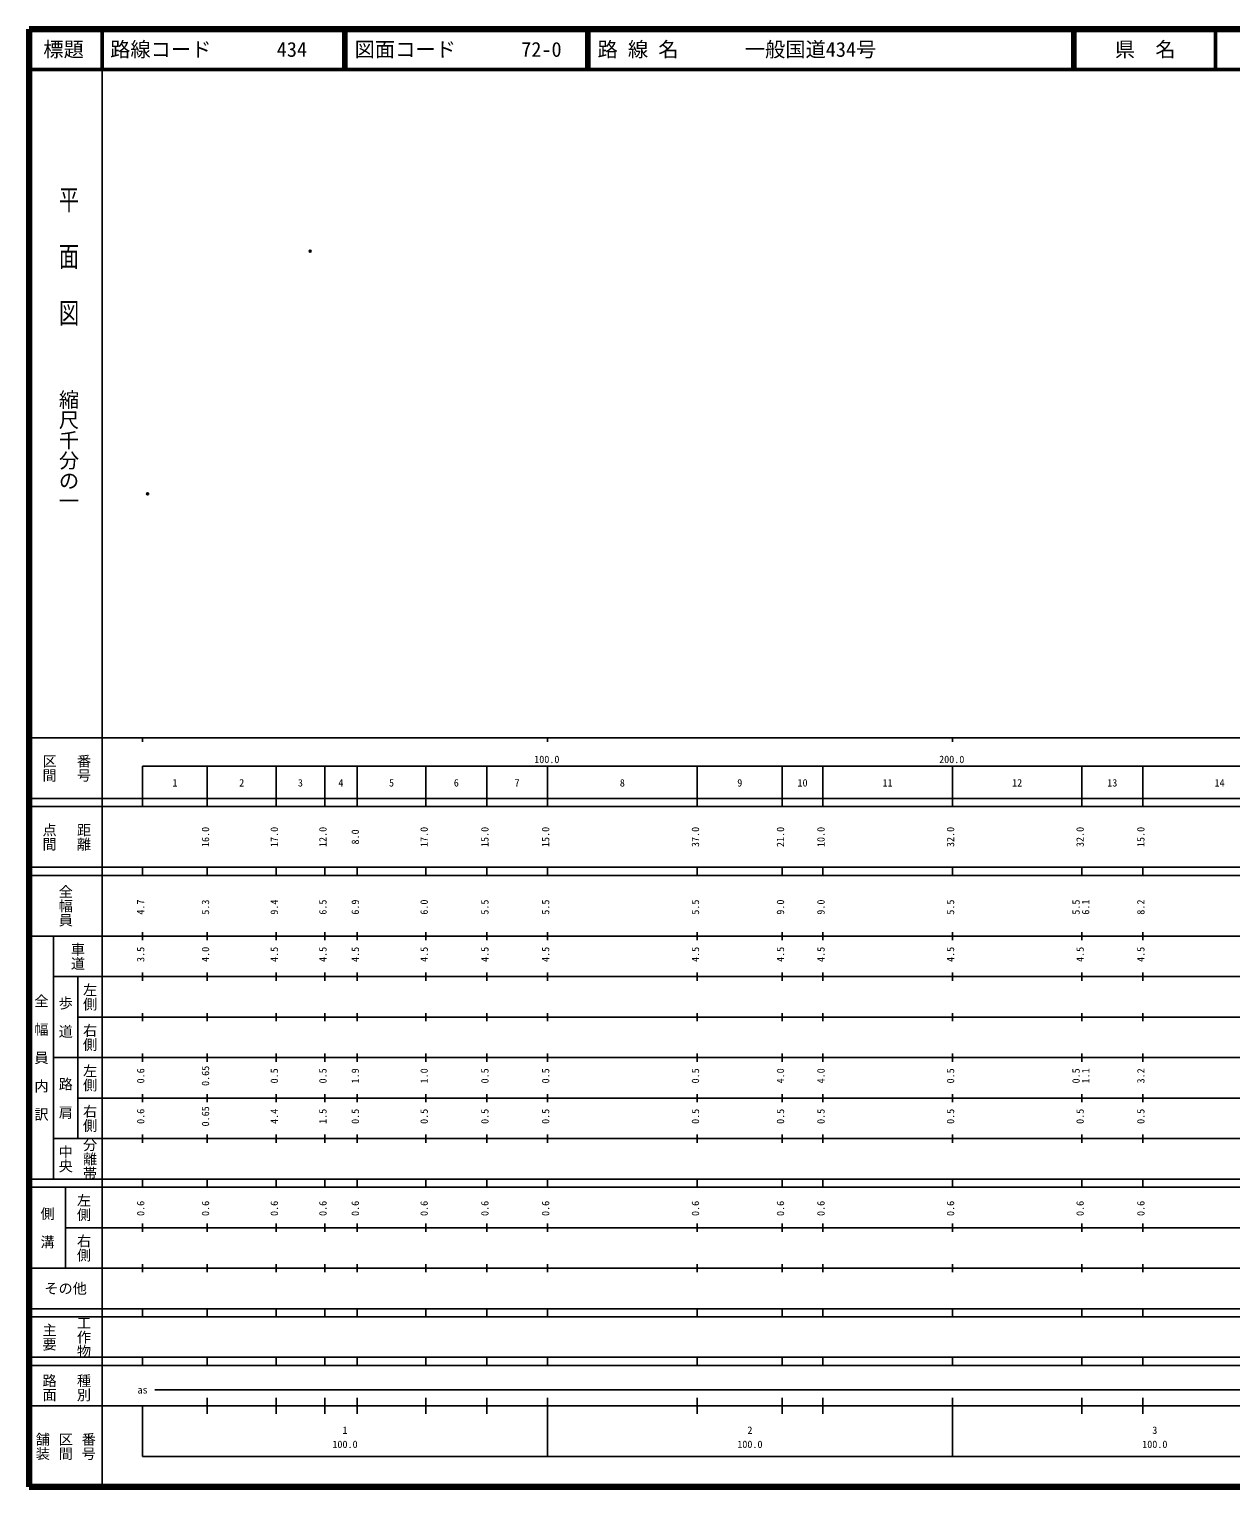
# Model space of a CAD drawing. Units: millimetres on the paper. Extents: x 40 to 680, y 20 to 380.
# Drawn here: x 40 to 336.8, y 20 to 380 of the extents above; entities that cross this region are included whole.
import ezdxf
from ezdxf.enums import TextEntityAlignment as Align

# ---------------------------------------------------------------- set-up
doc = ezdxf.new("R2010")
doc.units = ezdxf.units.MM
doc.header["$PDMODE"] = 32
doc.header["$PDSIZE"] = 0.5
doc.layers.add('M-OTRS', color=6, linetype='Continuous')
doc.layers.add('M-TTL-TXT', color=7, linetype='Continuous')
for name, color, linetype, lineweight in [('M-TTL', 2, 'Continuous', 140), ('M-TTL-BAND', 7, 'Continuous', 25), ('M-TTL-LINE', 7, 'Continuous', 50)]:
    doc.layers.add(name, color=color, linetype=linetype, lineweight=lineweight)
doc.styles.add('@ＭＳ ゴシック', font='')
doc.styles.add('ＭＳ ゴシック', font='')
doc.styles.get('@ＭＳ ゴシック').set_extended_font_data('@MS Gothic')
doc.styles.get('ＭＳ ゴシック').set_extended_font_data('MS Gothic')

msp = doc.modelspace()

# ---------------------------------------------------------------- linework, layer by layer
at = {"layer": 'M-OTRS'}
for p in [(109.426, 325.171), (69.264, 265.25)]:
    msp.add_point(p, dxfattribs=at)
at = {"layer": 'M-TTL'}
for p, q in [((40, 380), (40, 20)), ((680, 380), (40, 380)), ((40, 20), (680, 20))]:
    msp.add_line(p, q, dxfattribs=at)
at = {"layer": 'M-TTL-BAND'}
for p, q in [((58, 370), (58, 20)), ((40, 205), (579, 205)), ((68, 205), (68, 204)), ((168, 205), (168, 204)), ((268, 205), (268, 204)), ((68, 198), (579, 198)), ((68, 198), (68, 188)), ((84, 188), (84, 198)), ((101, 188), (101, 198)), ((113, 188), (113, 198)), ((121, 188), (121, 198)), ((138, 188), (138, 198)), ((153, 188), (153, 198)), ((168, 188), (168, 198)), ((205, 188), (205, 198)), ((226, 188), (226, 198)), ((236, 188), (236, 198)), ((268, 188), (268, 198)), ((300, 188), (300, 198)), ((315, 188), (315, 198)), ((40, 190), (579, 190)), ((40, 188), (579, 188)), ((40, 173), (579, 173)), ((68, 171), (68, 173)), ((84, 171), (84, 173)), ((101, 171), (101, 173)), ((113, 171), (113, 173)), ((121, 171), (121, 173)), ((138, 171), (138, 173)), ((153, 171), (153, 173)), ((168, 171), (168, 173)), ((205, 171), (205, 173)), ((226, 171), (226, 173)), ((236, 171), (236, 173)), ((268, 171), (268, 173)), ((300, 171), (300, 173)), ((315, 171), (315, 173)), ((40, 171), (579, 171)), ((40, 156), (579, 156)), ((46, 96), (46, 156)), ((68, 155), (68, 157)), ((84, 155), (84, 157)), ((101, 155), (101, 157)), ((113, 155), (113, 157)), ((121, 155), (121, 157)), ((138, 155), (138, 157)), ((153, 155), (153, 157)), ((168, 155), (168, 157)), ((205, 155), (205, 157)), ((226, 155), (226, 157)), ((236, 155), (236, 157)), ((268, 155), (268, 157)), ((300, 155), (300, 157)), ((315, 155), (315, 157)), ((46, 146), (579, 146)), ((52, 146), (52, 106)), ((68, 145), (68, 147)), ((84, 145), (84, 147)), ((101, 145), (101, 147)), ((113, 145), (113, 147)), ((121, 145), (121, 147)), ((138, 145), (138, 147)), ((153, 145), (153, 147)), ((168, 145), (168, 147)), ((205, 145), (205, 147)), ((226, 145), (226, 147)), ((236, 145), (236, 147)), ((268, 145), (268, 147)), ((300, 145), (300, 147)), ((315, 145), (315, 147)), ((68, 135), (68, 137)), ((84, 135), (84, 137)), ((101, 135), (101, 137)), ((113, 135), (113, 137)), ((121, 135), (121, 137)), ((138, 135), (138, 137)), ((153, 135), (153, 137)), ((168, 135), (168, 137)), ((205, 135), (205, 137)), ((226, 135), (226, 137)), ((236, 135), (236, 137)), ((268, 135), (268, 137)), ((300, 135), (300, 137)), ((315, 135), (315, 137)), ((52, 136), (579, 136)), ((46, 126), (579, 126)), ((68, 125), (68, 127)), ((84, 125), (84, 127)), ((101, 125), (101, 127)), ((113, 125), (113, 127)), ((121, 125), (121, 127)), ((138, 125), (138, 127)), ((153, 125), (153, 127)), ((168, 125), (168, 127)), ((205, 125), (205, 127)), ((226, 125), (226, 127)), ((236, 125), (236, 127)), ((268, 125), (268, 127)), ((300, 125), (300, 127)), ((315, 125), (315, 127)), ((52, 116), (579, 116)), ((68, 115), (68, 117)), ((84, 115), (84, 117)), ((101, 115), (101, 117)), ((113, 115), (113, 117)), ((121, 115), (121, 117)), ((138, 115), (138, 117)), ((153, 115), (153, 117)), ((168, 115), (168, 117)), ((205, 115), (205, 117)), ((226, 115), (226, 117)), ((236, 115), (236, 117)), ((268, 115), (268, 117)), ((300, 115), (300, 117)), ((315, 115), (315, 117)), ((46, 106), (579, 106)), ((68, 105), (68, 107)), ((84, 105), (84, 107)), ((101, 105), (101, 107)), ((113, 105), (113, 107)), ((121, 105), (121, 107)), ((138, 105), (138, 107)), ((153, 105), (153, 107)), ((168, 105), (168, 107)), ((205, 105), (205, 107)), ((226, 105), (226, 107)), ((236, 105), (236, 107)), ((268, 105), (268, 107)), ((300, 105), (300, 107)), ((315, 105), (315, 107)), ((40, 96), (579, 96)), ((40, 94), (579, 94)), ((49, 94), (49, 74)), ((68, 94), (68, 96)), ((84, 94), (84, 96)), ((101, 94), (101, 96)), ((113, 94), (113, 96)), ((121, 94), (121, 96)), ((138, 94), (138, 96)), ((153, 94), (153, 96)), ((168, 94), (168, 96)), ((205, 94), (205, 96)), ((226, 94), (226, 96)), ((236, 94), (236, 96)), ((268, 94), (268, 96)), ((300, 94), (300, 96)), ((315, 94), (315, 96)), ((49, 84), (579, 84)), ((68, 83), (68, 85)), ((84, 83), (84, 85)), ((101, 83), (101, 85)), ((113, 83), (113, 85)), ((121, 83), (121, 85)), ((138, 83), (138, 85)), ((153, 83), (153, 85)), ((168, 83), (168, 85)), ((205, 83), (205, 85)), ((226, 83), (226, 85)), ((236, 83), (236, 85)), ((268, 83), (268, 85)), ((300, 83), (300, 85)), ((315, 83), (315, 85)), ((40, 74), (579, 74)), ((68, 73), (68, 75)), ((84, 73), (84, 75)), ((101, 73), (101, 75)), ((113, 73), (113, 75)), ((121, 73), (121, 75)), ((138, 73), (138, 75)), ((153, 73), (153, 75)), ((168, 73), (168, 75)), ((205, 73), (205, 75)), ((226, 73), (226, 75)), ((236, 73), (236, 75)), ((268, 73), (268, 75)), ((300, 73), (300, 75)), ((315, 73), (315, 75)), ((40, 64), (579, 64)), ((40, 62), (579, 62)), ((68, 62), (68, 64)), ((84, 62), (84, 64)), ((101, 62), (101, 64)), ((113, 62), (113, 64)), ((121, 62), (121, 64)), ((138, 62), (138, 64)), ((153, 62), (153, 64)), ((168, 62), (168, 64)), ((205, 62), (205, 64)), ((226, 62), (226, 64)), ((236, 62), (236, 64)), ((268, 62), (268, 64)), ((300, 62), (300, 64)), ((315, 62), (315, 64)), ((40, 52), (579, 52)), ((68, 50), (68, 52)), ((84, 50), (84, 52)), ((101, 50), (101, 52)), ((113, 50), (113, 52)), ((121, 50), (121, 52)), ((138, 50), (138, 52)), ((153, 50), (153, 52)), ((168, 50), (168, 52)), ((205, 50), (205, 52)), ((226, 50), (226, 52)), ((236, 50), (236, 52)), ((268, 50), (268, 52)), ((300, 50), (300, 52)), ((315, 50), (315, 52)), ((40, 50), (579, 50)), ((71, 44), (565, 44)), ((40, 40), (579, 40)), ((68, 40), (68, 27.5)), ((84, 38), (84, 42)), ((101, 38), (101, 42)), ((113, 38), (113, 42)), ((121, 38), (121, 42)), ((138, 38), (138, 42)), ((153, 38), (153, 42)), ((168, 27.5), (168, 42)), ((205, 38), (205, 42)), ((226, 38), (226, 42)), ((236, 38), (236, 42)), ((268, 27.5), (268, 42)), ((300, 38), (300, 42)), ((315, 38), (315, 42)), ((68, 27.5), (579, 27.5))]:
    msp.add_line(p, q, dxfattribs=at)
at = {"layer": 'M-TTL-LINE'}
for p, q in [((58, 380), (58, 370)), ((117.75, 380), (117.75, 370)), ((118.25, 380), (118.25, 370)), ((177.75, 380), (177.75, 370)), ((178.25, 380), (178.25, 370)), ((297.75, 380), (297.75, 370)), ((298.25, 380), (298.25, 370)), ((333, 380), (333, 370)), ((40, 370), (680, 370))]:
    msp.add_line(p, q, dxfattribs=at)

# ---------------------------------------------------------------- texts
at = {"layer": 'M-TTL-BAND', "style": '@ＭＳ ゴシック', "width": 1.4}
msp.add_text('平  面  図', height=3.666, rotation=270, dxfattribs=at).set_placement((49.777, 306.475), align=Align.MIDDLE_RIGHT)
at = {"layer": 'M-TTL-BAND', "style": '@ＭＳ ゴシック'}
msp.add_text('縮尺千分の一', height=3.666, rotation=270, dxfattribs=at).set_placement((49.777, 261.03), align=Align.MIDDLE_RIGHT)
for s, p in [('区間', (45, 197.5)), ('番号', (53.5, 197.5)), ('点間', (45, 180.5)), ('距離', (53.5, 180.5)), ('全幅員', (49, 163.5)), ('車道', (52, 151)), ('左側', (55, 141)), ('全\u3000幅\u3000員\u3000内\u3000訳', (43, 126)), ('歩\u3000道', (49, 136)), ('右側', (55, 131)), ('左側', (55, 121)), ('路\u3000肩', (49, 116)), ('右側', (55, 111)), ('分離帯', (55, 101)), ('中央', (49, 101)), ('左側', (53.5, 89)), ('側\u3000溝', (44.5, 84)), ('右側', (53.5, 79)), ('工作物', (53.5, 57)), ('主要', (45, 57)), ('路面', (45, 44.5)), ('種別', (53.5, 44.5)), ('舗装', (43.333, 30)), ('区間', (49, 30)), ('番号', (54.667, 30))]:
    msp.add_text(s, height=2.566, rotation=270, dxfattribs=at).set_placement(p, align=Align.MIDDLE_CENTER)
at = {"layer": 'M-TTL-BAND', "style": 'ＭＳ ゴシック'}
for s, p in [('100.0', (167.844, 198.195)), ('200.0', (267.844, 198.195)), ('1', (76, 192.405)), ('2', (92.5, 192.405)), ('3', (107, 192.405)), ('4', (117, 192.405)), ('5', (129.5, 192.405)), ('6', (145.5, 192.405)), ('7', (160.5, 192.405)), ('8', (186.5, 192.405)), ('9', (215.5, 192.405)), ('10', (231, 192.405)), ('11', (252, 192.405)), ('12', (284, 192.405)), ('13', (307.5, 192.405)), ('14', (334, 192.405)), ('as', (68, 42.5)), ('1', (118, 32.523)), ('2', (218, 32.523)), ('3', (318, 32.523)), ('100.0', (118, 29.033)), ('100.0', (218, 29.033)), ('100.0', (318, 29.033))]:
    msp.add_text(s, height=1.833, dxfattribs=at).set_placement(p, align=Align.BOTTOM_CENTER)
for s, p in [('16.0', (85, 180.5)), ('17.0', (102, 180.5)), ('12.0', (114, 180.5)), ('8.0', (122, 180.5)), ('17.0', (139, 180.5)), ('15.0', (154, 180.5)), ('15.0', (169, 180.5)), ('37.0', (206, 180.5)), ('21.0', (227, 180.5)), ('10.0', (237, 180.5)), ('32.0', (269, 180.5)), ('32.0', (301, 180.5)), ('15.0', (316, 180.5)), ('4.7', (69, 163.174)), ('5.3', (85, 163.174)), ('9.4', (102, 163.174)), ('6.5', (114, 163.174)), ('6.9', (122, 163.174)), ('6.0', (139, 163.174)), ('5.5', (154, 163.174)), ('5.5', (169, 163.174)), ('5.5', (206, 163.174)), ('9.0', (227, 163.174)), ('9.0', (237, 163.174)), ('5.5', (269, 163.174)), ('5.5', (300, 163.174)), ('6.1', (302.37, 163.174)), ('8.2', (316, 163.174)), ('3.5', (69, 151.5)), ('4.0', (85, 151.5)), ('4.5', (102, 151.5)), ('4.5', (114, 151.5)), ('4.5', (122, 151.5)), ('4.5', (139, 151.5)), ('4.5', (154, 151.5)), ('4.5', (169, 151.5)), ('4.5', (206, 151.5)), ('4.5', (227, 151.5)), ('4.5', (237, 151.5)), ('4.5', (269, 151.5)), ('4.5', (301, 151.5)), ('4.5', (316, 151.5)), ('0.6', (69, 121.5)), ('0.65', (85, 121.5)), ('0.5', (102, 121.5)), ('0.5', (114, 121.5)), ('1.9', (122, 121.5)), ('1.0', (139, 121.5)), ('0.5', (154, 121.5)), ('0.5', (169, 121.5)), ('0.5', (206, 121.5)), ('4.0', (227, 121.5)), ('4.0', (237, 121.5)), ('0.5', (269, 121.5)), ('0.5', (300, 121.5)), ('1.1', (302.37, 121.5)), ('3.2', (316, 121.5)), ('0.6', (69, 111.5)), ('0.65', (85, 111.5)), ('4.4', (102, 111.5)), ('1.5', (114, 111.5)), ('0.5', (122, 111.5)), ('0.5', (139, 111.5)), ('0.5', (154, 111.5)), ('0.5', (169, 111.5)), ('0.5', (206, 111.5)), ('0.5', (227, 111.5)), ('0.5', (237, 111.5)), ('0.5', (269, 111.5)), ('0.5', (301, 111.5)), ('0.5', (316, 111.5)), ('0.6', (69, 88.764)), ('0.6', (85, 88.764)), ('0.6', (102, 88.764)), ('0.6', (114, 88.764)), ('0.6', (122, 88.764)), ('0.6', (139, 88.764)), ('0.6', (154, 88.764)), ('0.6', (169, 88.764)), ('0.6', (206, 88.764)), ('0.6', (227, 88.764)), ('0.6', (237, 88.764)), ('0.6', (269, 88.764)), ('0.6', (301, 88.764)), ('0.6', (316, 88.764))]:
    msp.add_text(s, height=1.833, rotation=90, dxfattribs=at).set_placement(p, align=Align.BOTTOM_CENTER)
msp.add_text('その他', height=2.566, dxfattribs=at).set_placement((49, 69), align=Align.MIDDLE_CENTER)
at = {"layer": 'M-TTL-TXT', "style": 'ＭＳ ゴシック'}
for s, p in [('標題', (48.5, 375)), ('県\u3000名', (315.625, 375))]:
    msp.add_text(s, height=3.666, dxfattribs=at).set_placement(p, align=Align.MIDDLE_CENTER)
for s, p in [('路線コード', (60, 375)), ('434', (101.142, 375)), ('図面コード', (120.38, 375)), ('72-0', (161.521, 375)), ('路 線 名', (180.38, 375)), ('一般国道434号', (216.734, 375))]:
    msp.add_text(s, height=3.666, dxfattribs=at).set_placement(p, align=Align.MIDDLE_LEFT)

doc.saveas('drawing.dxf')
